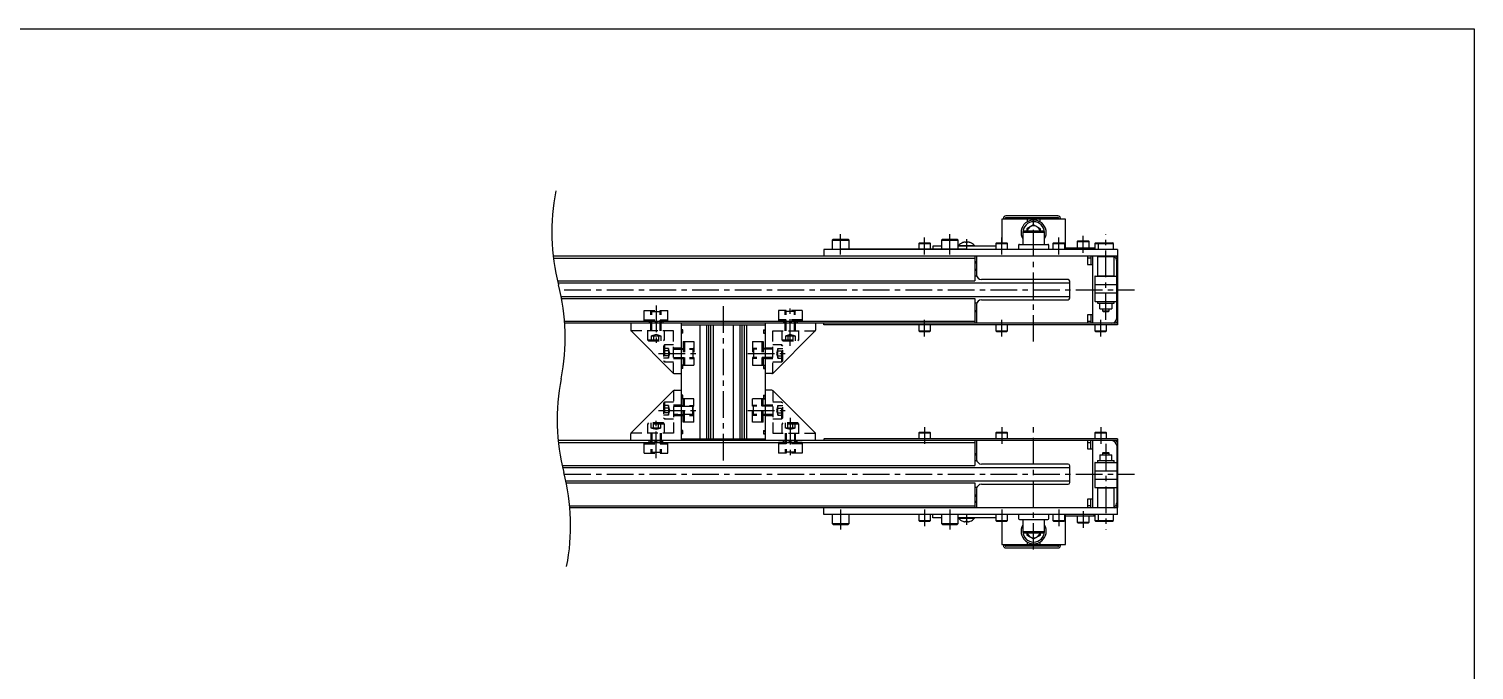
# Model space of a CAD drawing. Extents: x 0 to 4400, y -8 to 1909.
# Drawn here: x 3539 to 4400, y 1527 to 1909 of the extents above; entities that cross this region are included whole.
import ezdxf

# ---------------------------------------------------------------- set-up
doc = ezdxf.new("R2010")
doc.units = 0
doc.header["$LTSCALE"] = 0.5
doc.linetypes.add('CENTER', pattern=[50.8, 31.75, -6.35, 6.35, -6.35])
doc.linetypes.add('DASHED', pattern=[19.05, 12.7, -6.35])
for name, color, linetype in [('MSM_CENTER', 1, 'CENTER'), ('MSM_CONTINUOUS', 7, 'CONTINUOUS'), ('MSM_DASHED', 4, 'DASHED'), ('MSM_NARROW', 5, 'CONTINUOUS')]:
    doc.layers.add(name, color=color, linetype=linetype)

msp = doc.modelspace()

# ---------------------------------------------------------------- linework, layer by layer
at = {"layer": 'MSM_CENTER'}
for p, q in [((4137.3, 1722.91), (4137.3, 1798.91)), ((4022.3, 1774.91), (4022.3, 1786.91)), ((4072.3, 1774.91), (4072.3, 1784.91)), ((4087.3, 1774.91), (4087.3, 1786.91)), ((4097.3, 1784.02), (4097.3, 1777.91)), ((4118.3, 1774.91), (4118.3, 1784.91)), ((4152.3, 1774.91), (4152.3, 1784.91)), ((4166.8, 1775.91), (4166.8, 1785.91)), ((4180.3, 1735.91), (4180.3, 1786.91)), ((3857.66, 1753.87), (4197.3, 1753.87)), ((3912.3, 1744.41), (3912.3, 1720.41)), ((3952.3, 1744.11), (3952.3, 1651.71)), ((3992.3, 1720.41), (3992.3, 1744.41)), ((4072.3, 1725.91), (4072.3, 1735.91)), ((4118.3, 1725.91), (4118.3, 1735.91)), ((4177.3, 1725.91), (4177.3, 1735.91)), ((3913.8, 1715.91), (3937.8, 1715.91)), ((3967.02, 1715.91), (3991.02, 1715.91)), ((3913.8, 1681.91), (3937.8, 1681.91)), ((3967.02, 1681.91), (3991.02, 1681.91)), ((3912.3, 1653.41), (3912.3, 1677.41)), ((3992.3, 1677.41), (3992.3, 1653.41)), ((4072.3, 1671.91), (4072.3, 1661.91)), ((4118.3, 1671.91), (4118.3, 1661.91)), ((4137.3, 1598.91), (4137.3, 1674.91)), ((4177.3, 1671.91), (4177.3, 1661.91)), ((4180.3, 1661.91), (4180.3, 1610.91)), ((3857.66, 1643.87), (4197.3, 1643.87)), ((4022.3, 1622.91), (4022.3, 1610.91)), ((4072.3, 1622.91), (4072.3, 1612.91)), ((4087.3, 1622.91), (4087.3, 1610.91)), ((4097.3, 1619.91), (4097.3, 1613.8)), ((4118.3, 1622.91), (4118.3, 1612.91)), ((4152.3, 1622.91), (4152.3, 1612.91)), ((4166.8, 1621.91), (4166.8, 1611.91))]:
    msp.add_line(p, q, dxfattribs=at)
at = {"layer": 'MSM_CONTINUOUS'}
for p, q in [((4118.3, 1795.91), (4118.3, 1781.91)), ((4156.3, 1795.91), (4118.3, 1795.91)), ((4119.3, 1796.41), (4119.3, 1795.91)), ((4120.3, 1795.91), (4120.3, 1796.41)), ((4151.8, 1797.91), (4120.8, 1797.91)), ((4120.8, 1796.91), (4151.8, 1796.91)), ((4137.3, 1792.53), (4133.3, 1790.22)), ((4133.55, 1794.4), (4133.55, 1795.91)), ((4141.3, 1790.22), (4137.3, 1792.53)), ((4141.05, 1795.91), (4141.05, 1794.4)), ((4152.3, 1796.41), (4152.3, 1795.91)), ((4153.3, 1795.91), (4153.3, 1796.41)), ((4156.3, 1777.91), (4156.3, 1795.91)), ((4017.9, 1783.91), (4017.3, 1783.31)), ((4017.3, 1783.31), (4027.3, 1783.31)), ((4017.3, 1783.31), (4017.3, 1777.91)), ((4017.9, 1783.91), (4026.7, 1783.91)), ((4027.3, 1783.31), (4026.7, 1783.91)), ((4027.3, 1778.01), (4027.3, 1783.31)), ((4082.9, 1783.91), (4082.3, 1783.31)), ((4082.3, 1783.31), (4092.3, 1783.31)), ((4082.3, 1783.31), (4082.3, 1778.01)), ((4082.9, 1783.91), (4091.7, 1783.91)), ((4092.3, 1783.31), (4091.7, 1783.91)), ((4092.3, 1778.01), (4092.3, 1783.31)), ((4131.6, 1788.91), (4130.8, 1788.11)), ((4130.8, 1788.11), (4130.8, 1780.91)), ((4130.8, 1788.11), (4143.8, 1788.11)), ((4131.6, 1788.91), (4143, 1788.91)), ((4133.3, 1790.22), (4133.3, 1788.91)), ((4141.3, 1788.91), (4141.3, 1790.22)), ((4143.8, 1788.11), (4143, 1788.91)), ((4143.8, 1780.91), (4143.8, 1788.11)), ((4163.7, 1782.91), (4163.3, 1782.51)), ((4163.3, 1782.51), (4170.3, 1782.51)), ((4163.3, 1782.51), (4163.3, 1778.91)), ((4163.7, 1782.91), (4169.9, 1782.91)), ((4170.3, 1782.51), (4169.9, 1782.91)), ((4170.3, 1778.91), (4170.3, 1782.51)), ((4187.3, 1773.91), (3851.02, 1773.91)), ((4012.3, 1777.91), (4012.3, 1773.91)), ((4187.3, 1777.91), (4012.3, 1777.91)), ((4097.3, 1778.01), (4022.3, 1778.01)), ((4022.3, 1778.01), (4022.3, 1777.91)), ((4069.2, 1781.91), (4068.8, 1781.51)), ((4068.8, 1781.51), (4068.8, 1778.01)), ((4068.8, 1781.51), (4075.8, 1781.51)), ((4069.2, 1781.91), (4075.4, 1781.91)), ((4075.8, 1781.51), (4075.4, 1781.91)), ((4075.8, 1778.01), (4075.8, 1781.51)), ((4082.3, 1779.91), (4077.3, 1779.91)), ((4077.3, 1779.91), (4077.3, 1778.01)), ((4114.8, 1779.91), (4092.3, 1779.91)), ((4092.6, 1780.2), (4092.6, 1779.91)), ((4092.6, 1780.2), (4102, 1780.2)), ((4095.15, 1782.02), (4095.15, 1781.98)), ((4096.68, 1782.17), (4096.68, 1781.98)), ((4097.3, 1778.01), (4097.3, 1777.91)), ((4097.93, 1781.98), (4097.93, 1782.17)), ((4099.45, 1781.98), (4099.45, 1782.02)), ((4102, 1779.91), (4102, 1780.2)), ((4102.3, 1773.91), (4102.3, 1759.11)), ((4102.35, 1773.91), (4102.35, 1770.6)), ((4103.3, 1773.91), (4103.3, 1762.91)), ((4115.2, 1781.91), (4114.8, 1781.51)), ((4114.8, 1781.51), (4114.8, 1777.91)), ((4114.8, 1781.51), (4121.8, 1781.51)), ((4115.2, 1781.91), (4121.4, 1781.91)), ((4121.8, 1781.51), (4121.4, 1781.91)), ((4121.8, 1777.91), (4121.8, 1781.51)), ((4128.3, 1780.41), (4128.3, 1777.91)), ((4128.8, 1780.91), (4145.8, 1780.91)), ((4146.3, 1777.91), (4146.3, 1780.41)), ((4149.2, 1781.91), (4148.8, 1781.51)), ((4148.8, 1781.51), (4148.8, 1777.91)), ((4148.8, 1781.51), (4155.8, 1781.51)), ((4149.2, 1781.91), (4155.4, 1781.91)), ((4155.8, 1781.51), (4155.4, 1781.91)), ((4155.8, 1777.91), (4155.8, 1781.51)), ((4156.3, 1778.91), (4173.3, 1778.91)), ((4169.3, 1773.91), (4169.3, 1768.91)), ((4171.3, 1773.91), (4171.3, 1768.91)), ((4172.3, 1773.91), (4172.3, 1733.91)), ((4173.3, 1778.91), (4173.3, 1777.91)), ((4174.2, 1781.91), (4173.8, 1781.51)), ((4173.8, 1781.51), (4175.83, 1781.51)), ((4173.8, 1781.51), (4173.8, 1777.91)), ((4174.2, 1781.91), (4184.37, 1781.91)), ((4175.5, 1773.91), (4175.3, 1773.71)), ((4176.23, 1781.91), (4175.8, 1781.48)), ((4175.8, 1781.48), (4184.8, 1781.48)), ((4175.8, 1781.48), (4175.8, 1777.91)), ((4184.8, 1781.48), (4184.37, 1781.91)), ((4184.8, 1777.91), (4184.8, 1781.48)), ((4185.3, 1773.71), (4185.1, 1773.91)), ((4186.1, 1773.91), (4186.1, 1773.83)), ((4187.2, 1773.91), (4187.2, 1773.81)), ((4187.3, 1777.91), (4187.3, 1773.91)), ((3851.16, 1772.71), (4102.3, 1772.71)), ((4103.3, 1765.96), (4102.3, 1765.96)), ((4103.3, 1765.31), (4102.3, 1765.31)), ((4102.35, 1770.6), (4103.3, 1770.6)), ((4102.35, 1770.6), (4102.75, 1769.91)), ((4102.75, 1769.91), (4103.3, 1769.91)), ((4171.3, 1772.71), (4169.3, 1772.71)), ((4169.3, 1768.91), (4172.3, 1768.91)), ((4175.3, 1773.71), (4185.3, 1773.71)), ((4175.3, 1773.71), (4175.3, 1762.11)), ((4185.3, 1762.11), (4185.3, 1773.71)), ((4186.8, 1736.91), (4186.8, 1770.91)), ((4187.3, 1773.81), (4187.2, 1773.81)), ((4187.3, 1773.81), (4187.3, 1732.91)), ((3853.62, 1759.11), (4102.3, 1759.11)), ((3853.92, 1757.91), (4158.8, 1757.91)), ((4103.47, 1761.91), (4102.3, 1761.91)), ((4157.8, 1759.91), (4106.3, 1759.91)), ((4158.8, 1748.91), (4158.8, 1758.91)), ((4173.8, 1761.76), (4173.8, 1757.06)), ((4173.8, 1756.76), (4173.8, 1752.06)), ((4173.95, 1761.91), (4186.65, 1761.91)), ((4173.95, 1756.91), (4186.65, 1756.91)), ((4175.3, 1762.11), (4185.3, 1762.11)), ((4175.3, 1762.11), (4175.5, 1761.91)), ((4185.1, 1761.91), (4185.3, 1762.11)), ((3855.77, 1749.91), (4158.8, 1749.91)), ((3856.01, 1748.71), (4102.3, 1748.71)), ((4102.3, 1748.71), (4102.3, 1733.91)), ((4173.8, 1751.76), (4173.8, 1747.06)), ((4173.95, 1751.91), (4186.65, 1751.91)), ((4103.47, 1745.91), (4102.3, 1745.91)), ((4103.3, 1741.31), (4102.3, 1741.31)), ((4103.3, 1740.66), (4102.3, 1740.66)), ((4103.3, 1744.91), (4103.3, 1733.91)), ((4106.3, 1747.91), (4157.8, 1747.91)), ((4173.95, 1746.91), (4186.65, 1746.91)), ((4175.3, 1746.91), (4175.3, 1745.81)), ((4175.3, 1745.81), (4185.3, 1745.81)), ((4176.8, 1742.41), (4176.8, 1745.81)), ((4176.8, 1742.41), (4183.8, 1742.41)), ((4178.3, 1742.41), (4178.3, 1741.34)), ((4178.3, 1741.34), (4182.3, 1741.34)), ((4178.3, 1741.34), (4178.73, 1740.91)), ((4178.73, 1740.91), (4181.87, 1740.91)), ((4180.3, 1742.72), (4180.3, 1745.81)), ((4181.87, 1740.91), (4182.3, 1741.34)), ((4182.3, 1741.34), (4182.3, 1742.41)), ((4183.8, 1745.81), (4183.8, 1742.41)), ((4185.3, 1745.81), (4185.3, 1746.91)), ((3857.82, 1735.11), (4102.3, 1735.11)), ((4187.3, 1733.91), (3857.9, 1733.91)), ((3897.3, 1733.91), (3897.3, 1729.82)), ((3927.3, 1733.91), (3927.3, 1663.91)), ((3927.3, 1732.91), (3977.3, 1732.91)), ((3938.3, 1732.91), (3938.3, 1664.91)), ((3942.3, 1732.91), (3942.3, 1664.91)), ((3943.52, 1732.91), (3943.52, 1664.91)), ((3944.8, 1732.91), (3944.8, 1664.91)), ((3946.3, 1732.91), (3946.3, 1664.91)), ((3958.3, 1732.91), (3958.3, 1664.91)), ((3962.3, 1732.91), (3962.3, 1664.91)), ((3963.52, 1732.91), (3963.52, 1664.91)), ((3964.8, 1732.91), (3964.8, 1664.91)), ((3966.3, 1732.91), (3966.3, 1664.91)), ((3977.3, 1733.91), (3977.3, 1663.91)), ((4007.3, 1733.91), (4007.3, 1729.82)), ((4012.3, 1732.91), (4012.3, 1733.91)), ((4187.3, 1732.91), (4012.3, 1732.91)), ((4068.8, 1732.91), (4068.8, 1729.31)), ((4075.8, 1729.31), (4075.8, 1732.91)), ((4114.8, 1732.91), (4114.8, 1729.31)), ((4121.8, 1729.31), (4121.8, 1732.91)), ((4169.3, 1738.91), (4169.3, 1733.91)), ((4172.3, 1738.91), (4169.3, 1738.91)), ((4169.3, 1735.11), (4171.3, 1735.11)), ((4171.3, 1738.91), (4171.3, 1733.91)), ((4173.8, 1732.91), (4173.8, 1729.31)), ((4180.8, 1729.31), (4180.8, 1732.91)), ((4186.1, 1733.98), (4186.1, 1733.91)), ((3897.59, 1729.12), (3922.51, 1704.2)), ((4007.01, 1729.12), (3982.09, 1704.2)), ((4068.8, 1729.31), (4075.8, 1729.31)), ((4068.8, 1729.31), (4069.2, 1728.91)), ((4069.2, 1728.91), (4075.4, 1728.91)), ((4075.4, 1728.91), (4075.8, 1729.31)), ((4114.8, 1729.31), (4115.2, 1728.91)), ((4114.8, 1729.31), (4121.8, 1729.31)), ((4115.2, 1728.91), (4121.4, 1728.91)), ((4121.4, 1728.91), (4121.8, 1729.31)), ((4173.8, 1729.31), (4174.2, 1728.91)), ((4173.8, 1729.31), (4180.8, 1729.31)), ((4174.2, 1728.91), (4180.4, 1728.91)), ((4180.4, 1728.91), (4180.8, 1729.31)), ((3923.21, 1703.91), (3927.3, 1703.91)), ((3981.39, 1703.91), (3977.3, 1703.91)), ((3897.59, 1668.7), (3922.51, 1693.62)), ((3923.21, 1693.91), (3927.3, 1693.91)), ((3981.39, 1693.91), (3977.3, 1693.91)), ((4007.01, 1668.7), (3982.09, 1693.62)), ((4187.3, 1663.91), (3854.02, 1663.91)), ((3854.15, 1662.71), (4102.3, 1662.71)), ((3897.3, 1663.91), (3897.3, 1667.99)), ((3927.3, 1664.91), (3977.3, 1664.91)), ((4007.3, 1663.91), (4007.3, 1667.99)), ((4187.3, 1664.91), (4012.3, 1664.91)), ((4012.3, 1664.71), (4012.3, 1663.71)), ((4069.2, 1668.91), (4068.8, 1668.51)), ((4068.8, 1668.51), (4068.8, 1664.91)), ((4068.8, 1668.51), (4075.8, 1668.51)), ((4069.2, 1668.91), (4075.4, 1668.91)), ((4075.8, 1668.51), (4075.4, 1668.91)), ((4075.8, 1664.91), (4075.8, 1668.51)), ((4102.3, 1663.91), (4102.3, 1649.11)), ((4103.3, 1663.91), (4103.3, 1652.91)), ((4115.2, 1668.91), (4114.8, 1668.51)), ((4114.8, 1668.51), (4114.8, 1664.91)), ((4114.8, 1668.51), (4121.8, 1668.51)), ((4115.2, 1668.91), (4121.4, 1668.91)), ((4121.8, 1668.51), (4121.4, 1668.91)), ((4121.8, 1664.91), (4121.8, 1668.51)), ((4169.3, 1663.91), (4169.3, 1658.91)), ((4169.3, 1662.71), (4171.3, 1662.71)), ((4171.3, 1658.91), (4171.3, 1663.91)), ((4172.3, 1663.91), (4172.3, 1623.91)), ((4174.2, 1668.91), (4173.8, 1668.51)), ((4173.8, 1668.51), (4180.8, 1668.51)), ((4173.8, 1668.51), (4173.8, 1664.91)), ((4174.2, 1668.91), (4180.4, 1668.91)), ((4180.8, 1668.51), (4180.4, 1668.91)), ((4180.8, 1664.91), (4180.8, 1668.51)), ((4186.1, 1663.91), (4186.1, 1663.83)), ((4187.2, 1663.81), (4187.2, 1663.91)), ((4187.2, 1663.81), (4187.3, 1663.81)), ((4187.3, 1664.91), (4187.3, 1663.91)), ((4187.3, 1663.81), (4187.3, 1624.01)), ((4103.3, 1655.96), (4102.3, 1655.96)), ((4103.3, 1655.31), (4102.3, 1655.31)), ((4169.3, 1658.91), (4172.3, 1658.91)), ((4176.8, 1655.41), (4183.8, 1655.41)), ((4176.8, 1655.41), (4176.8, 1652.01)), ((4178.73, 1656.91), (4178.3, 1656.48)), ((4178.3, 1656.48), (4182.3, 1656.48)), ((4178.3, 1656.48), (4178.3, 1655.41)), ((4178.73, 1656.91), (4181.87, 1656.91)), ((4180.3, 1655.1), (4180.3, 1652.01)), ((4182.3, 1656.48), (4181.87, 1656.91)), ((4182.3, 1655.41), (4182.3, 1656.48)), ((4183.8, 1652.01), (4183.8, 1655.41)), ((4186.8, 1660.91), (4186.8, 1626.91)), ((3856.39, 1649.11), (4102.3, 1649.11)), ((3856.67, 1647.91), (4158.8, 1647.91)), ((4103.47, 1651.91), (4102.3, 1651.91)), ((4157.8, 1649.91), (4106.3, 1649.91)), ((4158.8, 1638.91), (4158.8, 1648.91)), ((4173.8, 1650.76), (4173.8, 1646.06)), ((4173.8, 1645.76), (4173.8, 1641.06)), ((4173.95, 1650.91), (4186.65, 1650.91)), ((4173.95, 1645.91), (4186.65, 1645.91)), ((4175.3, 1652.01), (4185.3, 1652.01)), ((4175.3, 1652.01), (4175.3, 1650.91)), ((4185.3, 1650.91), (4185.3, 1652.01)), ((3858.59, 1639.91), (4158.8, 1639.91)), ((3858.84, 1638.71), (4102.3, 1638.71)), ((4102.3, 1638.71), (4102.3, 1623.91)), ((4106.3, 1637.91), (4157.8, 1637.91)), ((4173.8, 1640.76), (4173.8, 1636.06)), ((4173.95, 1640.91), (4186.65, 1640.91)), ((4103.47, 1635.91), (4102.3, 1635.91)), ((4103.3, 1631.31), (4102.3, 1631.31)), ((4103.3, 1630.66), (4102.3, 1630.66)), ((4102.75, 1627.91), (4102.35, 1627.22)), ((4102.75, 1627.91), (4103.3, 1627.91)), ((4103.3, 1634.91), (4103.3, 1623.91)), ((4169.3, 1628.91), (4169.3, 1623.91)), ((4172.3, 1628.91), (4169.3, 1628.91)), ((4171.3, 1623.91), (4171.3, 1628.91)), ((4173.95, 1635.91), (4186.65, 1635.91)), ((4175.5, 1635.91), (4175.3, 1635.71)), ((4175.3, 1635.71), (4175.3, 1624.11)), ((4175.3, 1635.71), (4185.3, 1635.71)), ((4185.3, 1635.71), (4185.1, 1635.91)), ((4185.3, 1624.11), (4185.3, 1635.71)), ((3860.87, 1625.11), (4102.3, 1625.11)), ((4187.3, 1623.91), (3860.97, 1623.91)), ((4012.3, 1619.91), (4012.3, 1623.91)), ((4187.3, 1619.91), (4012.3, 1619.91)), ((4017.3, 1619.91), (4017.3, 1614.51)), ((4022.3, 1619.81), (4022.3, 1619.91)), ((4097.3, 1619.81), (4022.3, 1619.81)), ((4027.3, 1614.51), (4027.3, 1619.81)), ((4068.8, 1619.81), (4068.8, 1616.31)), ((4075.8, 1616.31), (4075.8, 1619.81)), ((4077.3, 1617.91), (4077.3, 1619.81)), ((4082.3, 1619.81), (4082.3, 1614.51)), ((4092.3, 1614.51), (4092.3, 1619.81)), ((4097.3, 1619.81), (4097.3, 1619.91)), ((4102.35, 1627.22), (4103.3, 1627.22)), ((4102.35, 1627.22), (4102.35, 1623.91)), ((4114.8, 1619.91), (4114.8, 1616.31)), ((4121.8, 1616.31), (4121.8, 1619.91)), ((4128.3, 1619.91), (4128.3, 1617.41)), ((4146.3, 1617.41), (4146.3, 1619.91)), ((4148.8, 1619.91), (4148.8, 1616.31)), ((4155.8, 1616.31), (4155.8, 1619.91)), ((4156.3, 1601.91), (4156.3, 1619.91)), ((4173.3, 1618.91), (4156.3, 1618.91)), ((4163.3, 1618.91), (4163.3, 1615.31)), ((4171.3, 1625.11), (4169.3, 1625.11)), ((4170.3, 1615.31), (4170.3, 1618.91)), ((4173.3, 1618.91), (4173.3, 1619.91)), ((4173.8, 1619.91), (4173.8, 1616.31)), ((4175.3, 1624.11), (4185.3, 1624.11)), ((4175.3, 1624.11), (4175.5, 1623.91)), ((4175.8, 1619.91), (4175.8, 1616.34)), ((4184.8, 1616.34), (4184.8, 1619.91)), ((4185.1, 1623.91), (4185.3, 1624.11)), ((4186.1, 1623.98), (4186.1, 1623.91)), ((4187.2, 1623.91), (4187.2, 1624.01)), ((4187.3, 1624.01), (4187.2, 1624.01)), ((4187.3, 1619.91), (4187.3, 1623.91)), ((4017.3, 1614.51), (4027.3, 1614.51)), ((4017.3, 1614.51), (4017.9, 1613.91)), ((4017.9, 1613.91), (4026.7, 1613.91)), ((4026.7, 1613.91), (4027.3, 1614.51)), ((4068.8, 1616.31), (4075.8, 1616.31)), ((4068.8, 1616.31), (4069.2, 1615.91)), ((4069.2, 1615.91), (4075.4, 1615.91)), ((4075.4, 1615.91), (4075.8, 1616.31)), ((4082.3, 1617.91), (4077.3, 1617.91)), ((4082.3, 1614.51), (4092.3, 1614.51)), ((4082.3, 1614.51), (4082.9, 1613.91)), ((4082.9, 1613.91), (4091.7, 1613.91)), ((4091.7, 1613.91), (4092.3, 1614.51)), ((4114.8, 1617.91), (4092.3, 1617.91)), ((4092.6, 1617.91), (4092.6, 1617.62)), ((4092.6, 1617.62), (4102, 1617.62)), ((4095.15, 1615.8), (4095.15, 1615.83)), ((4096.68, 1615.64), (4096.68, 1615.83)), ((4097.93, 1615.83), (4097.93, 1615.64)), ((4099.45, 1615.83), (4099.45, 1615.8)), ((4102, 1617.62), (4102, 1617.91)), ((4114.8, 1616.31), (4121.8, 1616.31)), ((4114.8, 1616.31), (4115.2, 1615.91)), ((4115.2, 1615.91), (4121.4, 1615.91)), ((4118.3, 1615.91), (4118.3, 1601.91)), ((4121.4, 1615.91), (4121.8, 1616.31)), ((4128.8, 1616.91), (4145.8, 1616.91)), ((4130.8, 1616.91), (4130.8, 1609.71)), ((4143.8, 1609.71), (4143.8, 1616.91)), ((4148.8, 1616.31), (4155.8, 1616.31)), ((4148.8, 1616.31), (4149.2, 1615.91)), ((4149.2, 1615.91), (4155.4, 1615.91)), ((4155.4, 1615.91), (4155.8, 1616.31)), ((4163.3, 1615.31), (4170.3, 1615.31)), ((4163.3, 1615.31), (4163.7, 1614.91)), ((4163.7, 1614.91), (4169.9, 1614.91)), ((4169.9, 1614.91), (4170.3, 1615.31)), ((4173.8, 1616.31), (4174.2, 1615.91)), ((4173.8, 1616.31), (4175.83, 1616.31)), ((4174.2, 1615.91), (4184.37, 1615.91)), ((4175.8, 1616.34), (4184.8, 1616.34)), ((4175.8, 1616.34), (4176.23, 1615.91)), ((4184.37, 1615.91), (4184.8, 1616.34)), ((4118.3, 1601.91), (4156.3, 1601.91)), ((4119.3, 1601.91), (4119.3, 1601.41)), ((4120.3, 1601.41), (4120.3, 1601.91)), ((4130.8, 1609.71), (4143.8, 1609.71)), ((4130.8, 1609.71), (4131.6, 1608.91)), ((4131.6, 1608.91), (4143, 1608.91)), ((4133.3, 1608.91), (4133.3, 1607.6)), ((4133.3, 1607.6), (4137.3, 1605.29)), ((4133.55, 1601.91), (4133.55, 1603.41)), ((4137.3, 1605.29), (4141.3, 1607.6)), ((4141.05, 1603.41), (4141.05, 1601.91)), ((4141.3, 1607.6), (4141.3, 1608.91)), ((4143, 1608.91), (4143.8, 1609.71)), ((4152.3, 1601.91), (4152.3, 1601.41)), ((4153.3, 1601.41), (4153.3, 1601.91)), ((4151.8, 1600.91), (4120.8, 1600.91)), ((4120.8, 1599.91), (4151.8, 1599.91))]:
    msp.add_line(p, q, dxfattribs=at)
for centre, radius, start, end in [((4120.8, 1796.41), 1.5, 90, 180), ((4120.8, 1796.41), 0.5, 90, 180), ((4137.3, 1787.91), 7.5, 330.07357, 209.92643), ((4137.3, 1787.91), 6.5, 1.79124, 178.20876), ((4137.3, 1787.91), 4, 13.65125, 165.52249), ((4151.8, 1796.41), 1.5, 0, 90), ((4151.8, 1796.41), 0.5, 0, 90), ((4097.3, 1776.31), 6.1, 110.63779, 140.39807), ((4097.3, 1776.31), 6.07, 104.94637, 110.752), ((4096.36, 1780.36), 1.92, 86.36501, 108.96366), ((4096.45, 1781.97), 0.303, 41.60717, 84.18305), ((4097.3, 1776.31), 5.71, 83.71437, 96.28563), ((4098.12, 1782.03), 0.246, 98.87808, 143.38038), ((4098.23, 1780.2), 2.08, 72.03589, 93.86147), ((4097.3, 1776.31), 6.07, 69.248, 75.05363), ((4097.3, 1776.31), 6.1, 39.60193, 69.36221), ((4128.8, 1780.41), 0.5, 90, 180), ((4145.8, 1780.41), 0.5, 0, 90), ((4185.6, 1772.21), 1.7, 0, 90), ((4183.8, 1770.91), 3, 0, 60), ((4106.3, 1762.91), 3, 180, 270), ((4157.8, 1758.91), 1, 0, 90), ((4173.95, 1761.76), 0.15, 90, 180), ((4173.95, 1757.06), 0.15, 180, 270), ((4173.95, 1756.76), 0.15, 90, 180), ((4186.65, 1761.76), 0.15, 0, 90), ((4186.65, 1757.06), 0.15, 270, 0), ((4186.65, 1756.76), 0.15, 0, 90), ((4157.8, 1748.91), 1, 270, 0), ((4173.95, 1752.06), 0.15, 180, 270), ((4173.95, 1751.76), 0.15, 90, 180), ((4186.65, 1752.06), 0.15, 270, 0), ((4186.65, 1751.76), 0.15, 0, 90), ((4106.3, 1744.91), 3, 90, 180), ((4173.95, 1747.06), 0.15, 180, 270), ((4178.55, 1747.48), 5.07, 249.82054, 290.17946), ((4182.05, 1747.46), 5.05, 249.74384, 290.25616), ((4186.65, 1747.06), 0.15, 270, 0), ((4183.8, 1736.91), 3, 270, 0), ((4185.6, 1735.61), 1.7, 270, 0), ((3898.3, 1729.82), 1, 180, 225), ((4006.3, 1729.82), 1, 315, 0), ((3923.21, 1704.91), 1, 225, 270), ((3981.39, 1704.91), 1, 270, 315), ((3923.21, 1692.91), 1, 90, 135), ((3981.39, 1692.91), 1, 45, 90), ((3898.3, 1667.99), 1, 135, 180), ((4006.3, 1667.99), 1, 0, 45), ((4183.8, 1660.91), 3, 0, 90), ((4185.6, 1662.21), 1.7, 0, 90), ((4178.55, 1650.35), 5.06, 69.77354, 110.22646), ((4182.05, 1650.35), 5.06, 69.77354, 110.22646), ((4106.3, 1652.91), 3, 180, 270), ((4157.8, 1648.91), 1, 0, 90), ((4173.95, 1650.76), 0.15, 90, 180), ((4173.95, 1646.06), 0.15, 180, 270), ((4173.95, 1645.76), 0.15, 90, 180), ((4186.65, 1650.76), 0.15, 0, 90), ((4186.65, 1646.06), 0.15, 270, 0), ((4186.65, 1645.76), 0.15, 0, 90), ((4106.3, 1634.91), 3, 90, 180), ((4157.8, 1638.91), 1, 270, 0), ((4173.95, 1641.06), 0.15, 180, 270), ((4173.95, 1640.76), 0.15, 90, 180), ((4186.65, 1641.06), 0.15, 270, 0), ((4186.65, 1640.76), 0.15, 0, 90), ((4173.95, 1636.06), 0.15, 180, 270), ((4186.65, 1636.06), 0.15, 270, 0), ((4183.8, 1626.91), 3, 300, 0), ((4185.6, 1625.61), 1.7, 270, 0), ((4097.3, 1621.51), 6.1, 219.60193, 249.36221), ((4097.3, 1621.51), 6.07, 249.248, 255.05363), ((4096.36, 1617.46), 1.92, 251.03634, 273.63499), ((4096.45, 1615.85), 0.303, 275.81695, 318.39283), ((4097.3, 1621.51), 5.71, 263.71437, 276.28563), ((4098.12, 1615.79), 0.246, 216.61962, 261.12192), ((4098.23, 1617.62), 2.08, 266.13853, 287.96411), ((4097.3, 1621.51), 6.07, 284.94637, 290.752), ((4097.3, 1621.51), 6.1, 290.63779, 320.39807), ((4128.8, 1617.41), 0.5, 180, 270), ((4137.3, 1609.91), 7.5, 150.07357, 29.92643), ((4145.8, 1617.41), 0.5, 270, 0), ((4137.3, 1609.91), 6.5, 181.79124, 358.20876), ((4137.3, 1609.91), 4, 194.47751, 345.52249), ((4120.8, 1601.41), 1.5, 180, 270), ((4120.8, 1601.41), 0.5, 180, 270), ((4151.8, 1601.41), 0.5, 270, 0), ((4151.8, 1601.41), 1.5, 270, 0)]:
    msp.add_arc(centre, radius, start, end, dxfattribs=at)
at = {"layer": 'MSM_DASHED'}
for p, q in [((3905.3, 1741.41), (3919.3, 1741.41)), ((3905.3, 1735.11), (3905.3, 1741.41)), ((3909.84, 1741.41), (3909.3, 1740.87)), ((3909.3, 1729.41), (3909.3, 1741.41)), ((3909.3, 1740.87), (3915.3, 1740.87)), ((3909.84, 1729.41), (3909.84, 1741.41)), ((3914.76, 1741.41), (3915.3, 1740.87)), ((3914.76, 1729.41), (3914.76, 1741.41)), ((3915.3, 1729.41), (3915.3, 1741.41)), ((3919.3, 1735.11), (3919.3, 1741.41)), ((3999.3, 1741.41), (3985.3, 1741.41)), ((3985.3, 1741.41), (3985.3, 1735.11)), ((3989.84, 1741.41), (3989.3, 1740.87)), ((3989.3, 1729.41), (3989.3, 1741.41)), ((3995.3, 1740.87), (3989.3, 1740.87)), ((3989.84, 1729.41), (3989.84, 1741.41)), ((3994.76, 1741.41), (3995.3, 1740.87)), ((3994.76, 1729.41), (3994.76, 1741.41)), ((3995.3, 1729.41), (3995.3, 1741.41)), ((3999.3, 1741.41), (3999.3, 1735.11)), ((3905.3, 1735.91), (3919.3, 1735.91)), ((3905.3, 1735.11), (3919.3, 1735.11)), ((3916.3, 1734.91), (3908.3, 1734.91)), ((3908.3, 1734.91), (3908.3, 1733.91)), ((3909.2, 1733.91), (3909.2, 1729.41)), ((3909.24, 1733.91), (3909.24, 1734.91)), ((3911.8, 1734.91), (3911.8, 1733.91)), ((3912.8, 1734.91), (3912.8, 1733.91)), ((3915.36, 1734.91), (3915.36, 1733.91)), ((3915.4, 1729.41), (3915.4, 1733.91)), ((3916.3, 1734.91), (3916.3, 1733.91)), ((3999.3, 1735.91), (3985.3, 1735.91)), ((3999.3, 1735.11), (3985.3, 1735.11)), ((3996.3, 1734.91), (3988.3, 1734.91)), ((3988.3, 1734.91), (3988.3, 1733.91)), ((3989.2, 1733.91), (3989.2, 1729.41)), ((3989.24, 1733.91), (3989.24, 1734.91)), ((3991.8, 1734.91), (3991.8, 1733.91)), ((3992.8, 1734.91), (3992.8, 1733.91)), ((3995.36, 1734.91), (3995.36, 1733.91)), ((3995.4, 1729.41), (3995.4, 1733.91)), ((3996.3, 1734.91), (3996.3, 1733.91)), ((3922.8, 1729.41), (3897.39, 1729.41)), ((3907.3, 1729.41), (3907.3, 1724.01)), ((3907.3, 1724.01), (3917.3, 1724.01)), ((3907.3, 1724.01), (3907.9, 1723.41)), ((3907.9, 1723.41), (3916.7, 1723.41)), ((3909.41, 1726.41), (3909.41, 1723.41)), ((3909.41, 1726.41), (3915.19, 1726.41)), ((3912.3, 1727.08), (3909.8, 1726.41)), ((3910.86, 1726.41), (3910.86, 1723.41)), ((3914.8, 1726.41), (3912.3, 1727.08)), ((3913.74, 1726.41), (3913.74, 1723.41)), ((3915.19, 1726.41), (3915.19, 1723.41)), ((3916.7, 1723.41), (3917.3, 1724.01)), ((3917.3, 1724.01), (3917.3, 1729.41)), ((3922.8, 1704), (3922.8, 1729.41)), ((3928.3, 1729.91), (3927.3, 1729.91)), ((3928.3, 1729.61), (3927.3, 1729.61)), ((3928.3, 1728.21), (3927.3, 1728.21)), ((3928.3, 1727.91), (3927.3, 1727.91)), ((3928.3, 1727.91), (3928.3, 1729.91)), ((3928.5, 1722.91), (3928.5, 1708.91)), ((3928.5, 1722.91), (3934.8, 1722.91)), ((3929.3, 1722.91), (3929.3, 1708.91)), ((3934.8, 1722.91), (3934.8, 1708.91)), ((3969.8, 1722.91), (3969.8, 1708.91)), ((3969.8, 1722.91), (3976.1, 1722.91)), ((3975.3, 1722.91), (3975.3, 1708.91)), ((3976.1, 1722.91), (3976.1, 1708.91)), ((3976.3, 1729.91), (3976.3, 1727.91)), ((3976.3, 1729.91), (3977.3, 1729.91)), ((3976.3, 1729.61), (3977.3, 1729.61)), ((3976.3, 1728.21), (3977.3, 1728.21)), ((3976.3, 1727.91), (3977.3, 1727.91)), ((3981.8, 1729.41), (4007.21, 1729.41)), ((3981.8, 1704), (3981.8, 1729.41)), ((3987.3, 1729.41), (3987.3, 1724.01)), ((3987.3, 1724.01), (3987.9, 1723.41)), ((3987.3, 1724.01), (3997.3, 1724.01)), ((3987.9, 1723.41), (3996.7, 1723.41)), ((3989.41, 1726.41), (3989.41, 1723.41)), ((3989.41, 1726.41), (3995.19, 1726.41)), ((3992.3, 1727.08), (3989.8, 1726.41)), ((3990.86, 1726.41), (3990.86, 1723.41)), ((3994.8, 1726.41), (3992.3, 1727.08)), ((3993.74, 1726.41), (3993.74, 1723.41)), ((3995.19, 1726.41), (3995.19, 1723.41)), ((3996.7, 1723.41), (3997.3, 1724.01)), ((3997.3, 1724.01), (3997.3, 1729.41)), ((3917.4, 1720.91), (3916.8, 1720.31)), ((3916.8, 1720.31), (3916.8, 1711.51)), ((3919.8, 1718.8), (3916.8, 1718.8)), ((3919.8, 1717.35), (3916.8, 1717.35)), ((3919.8, 1714.47), (3916.8, 1714.47)), ((3917.4, 1720.91), (3917.4, 1710.91)), ((3922.8, 1720.91), (3917.4, 1720.91)), ((3919.8, 1718.8), (3919.8, 1713.02)), ((3920.47, 1715.91), (3919.8, 1718.41)), ((3919.8, 1713.41), (3920.47, 1715.91)), ((3927.3, 1719.01), (3922.8, 1719.01)), ((3922.8, 1718.91), (3934.8, 1718.91)), ((3922.8, 1718.37), (3934.8, 1718.37)), ((3934.26, 1718.91), (3934.26, 1712.91)), ((3934.8, 1718.37), (3934.26, 1718.91)), ((3969.8, 1718.37), (3970.34, 1718.91)), ((3981.8, 1718.91), (3969.8, 1718.91)), ((3981.8, 1718.37), (3969.8, 1718.37)), ((3970.34, 1718.91), (3970.34, 1712.91)), ((3981.8, 1719.01), (3977.3, 1719.01)), ((3987.2, 1720.91), (3981.8, 1720.91)), ((3984.8, 1718.41), (3984.13, 1715.91)), ((3984.13, 1715.91), (3984.8, 1713.41)), ((3984.8, 1718.8), (3987.8, 1718.8)), ((3984.8, 1713.02), (3984.8, 1718.8)), ((3984.8, 1717.35), (3987.8, 1717.35)), ((3984.8, 1714.47), (3987.8, 1714.47)), ((3987.8, 1720.31), (3987.2, 1720.91)), ((3987.2, 1710.91), (3987.2, 1720.91)), ((3987.8, 1711.51), (3987.8, 1720.31)), ((3919.8, 1713.02), (3916.8, 1713.02)), ((3916.8, 1711.51), (3917.4, 1710.91)), ((3917.4, 1710.91), (3922.8, 1710.91)), ((3922.8, 1713.45), (3934.8, 1713.45)), ((3922.8, 1712.91), (3934.8, 1712.91)), ((3922.8, 1712.81), (3927.3, 1712.81)), ((3928.3, 1708.91), (3927.3, 1708.91)), ((3928.3, 1708.61), (3927.3, 1708.61)), ((3928.3, 1707.21), (3927.3, 1707.21)), ((3928.3, 1706.91), (3927.3, 1706.91)), ((3928.3, 1706.91), (3928.3, 1708.91)), ((3928.5, 1708.91), (3934.8, 1708.91)), ((3934.8, 1713.45), (3934.26, 1712.91)), ((3969.8, 1713.45), (3970.34, 1712.91)), ((3981.8, 1713.45), (3969.8, 1713.45)), ((3981.8, 1712.91), (3969.8, 1712.91)), ((3969.8, 1708.91), (3976.1, 1708.91)), ((3976.3, 1708.91), (3976.3, 1706.91)), ((3976.3, 1708.91), (3977.3, 1708.91)), ((3976.3, 1708.61), (3977.3, 1708.61)), ((3976.3, 1707.21), (3977.3, 1707.21)), ((3976.3, 1706.91), (3977.3, 1706.91)), ((3977.3, 1712.81), (3981.8, 1712.81)), ((3981.8, 1710.91), (3987.2, 1710.91)), ((3984.8, 1713.02), (3987.8, 1713.02)), ((3987.2, 1710.91), (3987.8, 1711.51)), ((3922.8, 1693.82), (3922.8, 1668.41)), ((3928.3, 1690.91), (3927.3, 1690.91)), ((3928.3, 1690.61), (3927.3, 1690.61)), ((3928.3, 1689.21), (3927.3, 1689.21)), ((3928.3, 1688.91), (3927.3, 1688.91)), ((3928.3, 1688.91), (3928.3, 1690.91)), ((3928.5, 1674.91), (3928.5, 1688.91)), ((3934.8, 1688.91), (3928.5, 1688.91)), ((3929.3, 1674.91), (3929.3, 1688.91)), ((3934.8, 1674.91), (3934.8, 1688.91)), ((3969.8, 1674.91), (3969.8, 1688.91)), ((3976.1, 1688.91), (3969.8, 1688.91)), ((3975.3, 1674.91), (3975.3, 1688.91)), ((3976.1, 1674.91), (3976.1, 1688.91)), ((3976.3, 1690.91), (3977.3, 1690.91)), ((3976.3, 1690.91), (3976.3, 1688.91)), ((3976.3, 1690.61), (3977.3, 1690.61)), ((3976.3, 1689.21), (3977.3, 1689.21)), ((3976.3, 1688.91), (3977.3, 1688.91)), ((3981.8, 1693.82), (3981.8, 1668.41)), ((3917.4, 1686.91), (3916.8, 1686.31)), ((3916.8, 1686.31), (3916.8, 1677.51)), ((3919.8, 1684.8), (3916.8, 1684.8)), ((3919.8, 1683.35), (3916.8, 1683.35)), ((3919.8, 1680.47), (3916.8, 1680.47)), ((3922.8, 1686.91), (3917.4, 1686.91)), ((3917.4, 1686.91), (3917.4, 1676.91)), ((3919.8, 1684.8), (3919.8, 1679.02)), ((3920.47, 1681.91), (3919.8, 1684.41)), ((3919.8, 1679.41), (3920.47, 1681.91)), ((3927.3, 1685.01), (3922.8, 1685.01)), ((3922.8, 1684.91), (3934.8, 1684.91)), ((3922.8, 1684.37), (3934.8, 1684.37)), ((3934.8, 1684.3), (3922.8, 1684.3)), ((3934.8, 1679.52), (3922.8, 1679.52)), ((3922.8, 1679.45), (3934.8, 1679.45)), ((3934.8, 1684.3), (3934.19, 1684.91)), ((3934.19, 1684.91), (3934.19, 1678.91)), ((3934.19, 1678.91), (3934.8, 1679.52)), ((3934.26, 1678.91), (3934.26, 1684.91)), ((3934.8, 1684.37), (3934.26, 1684.91)), ((3934.8, 1679.45), (3934.26, 1678.91)), ((3969.8, 1684.37), (3970.34, 1684.91)), ((3981.8, 1684.91), (3969.8, 1684.91)), ((3981.8, 1684.37), (3969.8, 1684.37)), ((3969.8, 1679.45), (3970.34, 1678.91)), ((3981.8, 1679.45), (3969.8, 1679.45)), ((3970.34, 1678.91), (3970.34, 1684.91)), ((3981.8, 1685.01), (3977.3, 1685.01)), ((3987.2, 1686.91), (3981.8, 1686.91)), ((3984.8, 1684.41), (3984.13, 1681.91)), ((3984.13, 1681.91), (3984.8, 1679.41)), ((3984.8, 1684.8), (3987.8, 1684.8)), ((3984.8, 1679.02), (3984.8, 1684.8)), ((3984.8, 1683.35), (3987.8, 1683.35)), ((3984.8, 1680.47), (3987.8, 1680.47)), ((3987.2, 1676.91), (3987.2, 1686.91)), ((3987.8, 1686.31), (3987.2, 1686.91)), ((3987.8, 1677.51), (3987.8, 1686.31)), ((3907.9, 1674.41), (3907.3, 1673.81)), ((3907.3, 1673.81), (3907.3, 1668.41)), ((3917.3, 1673.81), (3907.3, 1673.81)), ((3916.7, 1674.41), (3907.9, 1674.41)), ((3909.41, 1671.41), (3909.41, 1674.41)), ((3915.19, 1671.41), (3909.41, 1671.41)), ((3909.8, 1671.41), (3912.3, 1670.74)), ((3910.86, 1671.41), (3910.86, 1674.41)), ((3912.3, 1670.74), (3914.8, 1671.41)), ((3913.74, 1671.41), (3913.74, 1674.41)), ((3915.19, 1671.41), (3915.19, 1674.41)), ((3917.3, 1673.81), (3916.7, 1674.41)), ((3919.8, 1679.02), (3916.8, 1679.02)), ((3916.8, 1677.51), (3917.4, 1676.91)), ((3917.3, 1668.41), (3917.3, 1673.81)), ((3917.4, 1676.91), (3922.8, 1676.91)), ((3922.8, 1678.91), (3934.8, 1678.91)), ((3922.8, 1678.81), (3927.3, 1678.81)), ((3934.8, 1674.91), (3928.5, 1674.91)), ((3981.8, 1678.91), (3969.8, 1678.91)), ((3976.1, 1674.91), (3969.8, 1674.91)), ((3977.3, 1678.81), (3981.8, 1678.81)), ((3981.8, 1676.91), (3987.2, 1676.91)), ((3984.8, 1679.02), (3987.8, 1679.02)), ((3987.2, 1676.91), (3987.8, 1677.51)), ((3987.9, 1674.41), (3987.3, 1673.81)), ((3997.3, 1673.81), (3987.3, 1673.81)), ((3987.3, 1673.81), (3987.3, 1668.41)), ((3996.7, 1674.41), (3987.9, 1674.41)), ((3989.41, 1671.41), (3989.41, 1674.41)), ((3995.19, 1671.41), (3989.41, 1671.41)), ((3989.8, 1671.41), (3992.3, 1670.74)), ((3990.86, 1671.41), (3990.86, 1674.41)), ((3992.3, 1670.74), (3994.8, 1671.41)), ((3993.74, 1671.41), (3993.74, 1674.41)), ((3995.19, 1671.41), (3995.19, 1674.41)), ((3997.3, 1673.81), (3996.7, 1674.41)), ((3997.3, 1668.41), (3997.3, 1673.81)), ((3922.8, 1668.41), (3897.39, 1668.41)), ((3905.3, 1662.71), (3919.3, 1662.71)), ((3905.3, 1656.41), (3905.3, 1662.71)), ((3908.3, 1662.91), (3908.3, 1663.91)), ((3908.3, 1662.91), (3916.3, 1662.91)), ((3909.2, 1668.41), (3909.2, 1663.91)), ((3909.24, 1662.91), (3909.24, 1663.91)), ((3909.3, 1668.41), (3909.3, 1656.41)), ((3909.84, 1668.41), (3909.84, 1656.41)), ((3911.8, 1662.91), (3911.8, 1663.91)), ((3912.8, 1662.91), (3912.8, 1663.91)), ((3914.76, 1668.41), (3914.76, 1656.41)), ((3915.3, 1668.41), (3915.3, 1656.41)), ((3915.36, 1663.91), (3915.36, 1662.91)), ((3915.4, 1663.91), (3915.4, 1668.41)), ((3916.3, 1662.91), (3916.3, 1663.91)), ((3919.3, 1656.41), (3919.3, 1662.71)), ((3928.3, 1669.91), (3927.3, 1669.91)), ((3928.3, 1669.61), (3927.3, 1669.61)), ((3928.3, 1668.21), (3927.3, 1668.21)), ((3928.3, 1667.91), (3927.3, 1667.91)), ((3928.3, 1667.91), (3928.3, 1669.91)), ((3976.3, 1669.91), (3977.3, 1669.91)), ((3976.3, 1669.91), (3976.3, 1667.91)), ((3976.3, 1669.61), (3977.3, 1669.61)), ((3976.3, 1668.21), (3977.3, 1668.21)), ((3976.3, 1667.91), (3977.3, 1667.91)), ((3981.8, 1668.41), (4007.21, 1668.41)), ((3999.3, 1662.71), (3985.3, 1662.71)), ((3985.3, 1662.71), (3985.3, 1656.41)), ((3988.3, 1662.91), (3988.3, 1663.91)), ((3988.3, 1662.91), (3996.3, 1662.91)), ((3989.2, 1668.41), (3989.2, 1663.91)), ((3989.24, 1662.91), (3989.24, 1663.91)), ((3989.3, 1668.41), (3989.3, 1656.41)), ((3989.84, 1668.41), (3989.84, 1656.41)), ((3991.8, 1662.91), (3991.8, 1663.91)), ((3992.8, 1662.91), (3992.8, 1663.91)), ((3994.76, 1668.41), (3994.76, 1656.41)), ((3995.3, 1668.41), (3995.3, 1656.41)), ((3995.36, 1663.91), (3995.36, 1662.91)), ((3995.4, 1663.91), (3995.4, 1668.41)), ((3996.3, 1662.91), (3996.3, 1663.91)), ((3999.3, 1662.71), (3999.3, 1656.41)), ((3905.3, 1661.91), (3919.3, 1661.91)), ((3905.3, 1656.41), (3919.3, 1656.41)), ((3909.3, 1656.95), (3915.3, 1656.95)), ((3909.84, 1656.41), (3909.3, 1656.95)), ((3914.76, 1656.41), (3915.3, 1656.95)), ((3999.3, 1661.91), (3985.3, 1661.91)), ((3999.3, 1656.41), (3985.3, 1656.41)), ((3995.3, 1656.95), (3989.3, 1656.95)), ((3989.84, 1656.41), (3989.3, 1656.95)), ((3994.76, 1656.41), (3995.3, 1656.95))]:
    msp.add_line(p, q, dxfattribs=at)
at = {"layer": 'MSM_NARROW'}
for p, q in [((3081.48, 1909.35), (4399.73, 1909.35)), ((4399.73, 1909.35), (4399.73, 1026.04))]:
    msp.add_line(p, q, dxfattribs=at)
for centre, start, end in [((3976.07, 1788.28), 168.80081, 194.49098), ((3732.31, 1725.28), 348.80081, 14.49098), ((3979.29, 1676.38), 168.80081, 194.49098), ((3735.53, 1613.38), 348.80081, 14.49098)]:
    msp.add_arc(centre, 125.89, start, end, dxfattribs=at)

doc.saveas('drawing.dxf')
